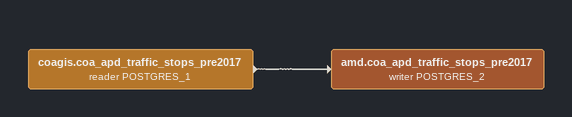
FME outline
coagis.coa_apd_traffic_stops_pre2017 (reader POSTGRES_1)
    -> amd.coa_apd_traffic_stops_pre2017 (writer POSTGRES_2)
amd.coa_apd_traffic_stops_pre2017 (writer POSTGRES_2)
